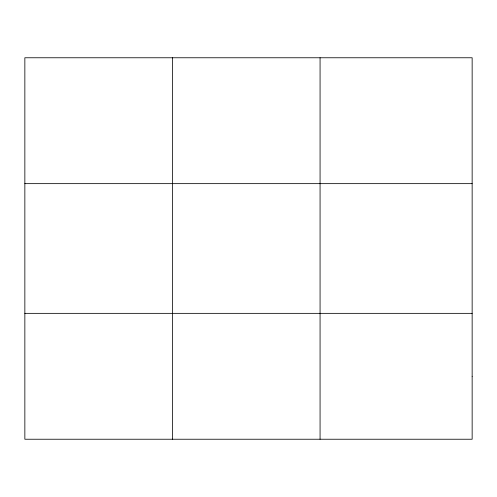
<?xml version="1.0" encoding="UTF-8"?>
<svg xmlns="http://www.w3.org/2000/svg" width="497" height="497" viewBox="0 0 497 497"><rect width="100%" height="100%" fill="white"/><g stroke="black" fill="none" stroke-linecap="round" stroke-linejoin="round"><path stroke-width="0.75" d="M172.459 57.764L172.459 439.236M320.068 57.764L320.068 439.236M24.85 183.648L472.15 183.648M24.85 313.352L472.15 313.352M472.15 376.291L472.15 439.236L24.85 439.236L24.85 57.764L472.15 57.764L472.15 376.291"/></g></svg>
